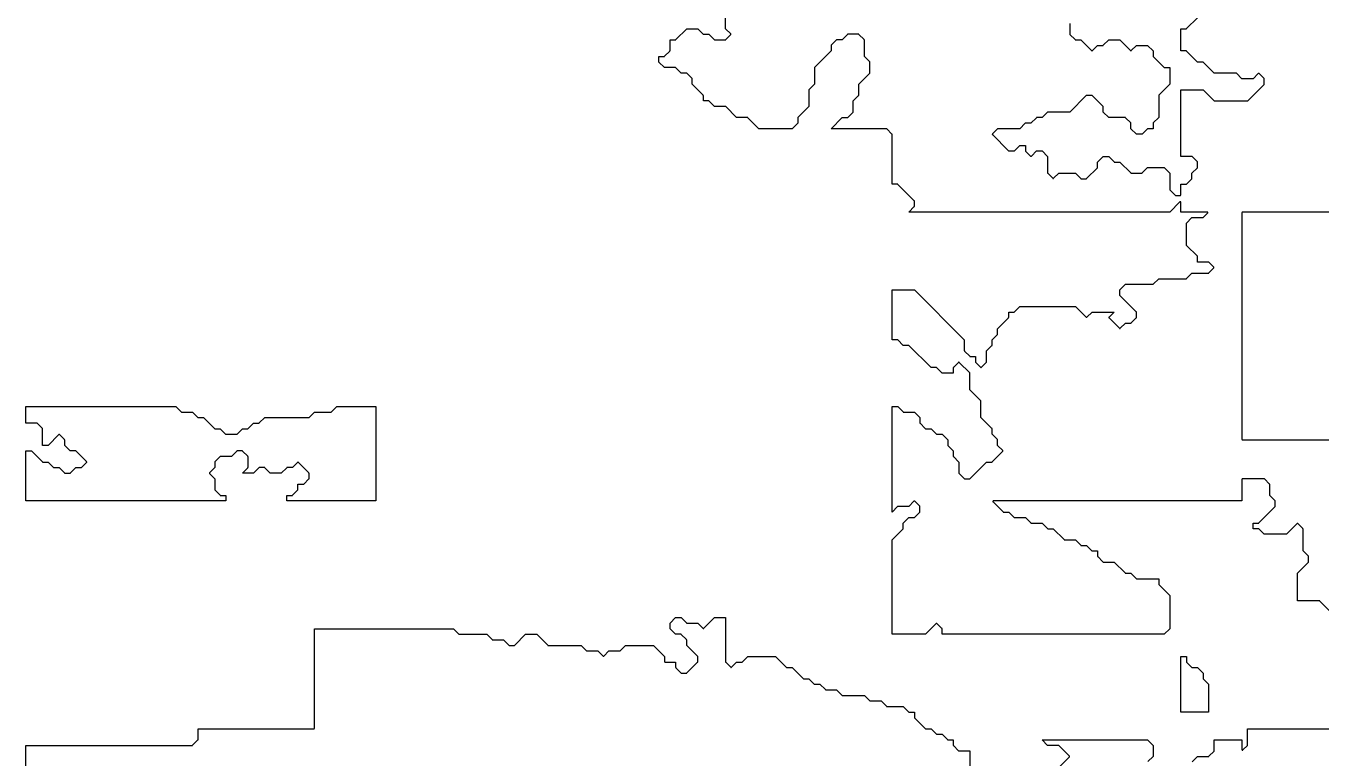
# Model space of a CAD drawing. Header units: metres. Extents: x 0 to 799, y 1 to 1100.
# Drawn here: x 0 to 233.2, y 418.7 to 550.5 of the extents above; entities that cross this region are included whole.
import ezdxf

# ---------------------------------------------------------------- set-up
doc = ezdxf.new("R2010")
doc.units = ezdxf.units.M
doc.layers.add('forest', color=7, linetype='Continuous')

msp = doc.modelspace()

# ---------------------------------------------------------------- linework, layer by layer
at = {"layer": 'forest', "color": 191}
for points in [[(235, 445), (233.03, 446.97), (233.02, 446.98), (233.01, 446.98), (233.01, 446.99), (233, 446.99), (232.99, 447), (232.98, 447), (232.97, 447), (232.96, 447), (229, 447), (229, 447), (229, 447), (229, 452), (229, 452), (229, 452), (230.97, 453.97), (230.98, 453.98), (230.98, 453.99), (230.99, 453.99), (230.99, 454), (231, 454.01), (231, 454.02), (231, 454.03), (231, 454.04), (231, 454.96), (231, 454.97), (231, 454.98), (231, 454.99), (230.99, 455), (230.99, 455.01), (230.98, 455.01), (230.98, 455.02), (230.97, 455.03), (230, 456), (230, 456), (230, 456), (230, 459.96), (230, 459.97), (230, 459.98), (230, 459.99), (229.99, 460), (229.99, 460.01), (229.98, 460.01), (229.98, 460.02), (229.97, 460.03), (229.07, 460.93), (229.06, 460.94), (229.06, 460.94), (229.05, 460.95), (229.04, 460.95), (229.03, 460.95), (229.02, 460.96), (229.01, 460.96), (229, 460.96), (228.99, 460.96), (228.98, 460.96), (228.97, 460.95), (228.96, 460.95), (228.95, 460.95), (228.94, 460.94), (228.94, 460.94), (228.93, 460.93), (227, 459), (227, 459), (227, 459), (223, 459), (223, 459), (223, 459), (222.03, 459.97), (222.02, 459.98), (222.01, 459.98), (222.01, 459.99), (222, 459.99), (221.99, 460), (221.98, 460), (221.97, 460), (221.96, 460), (221, 460), (221, 460), (221, 460), (221, 461), (221, 461), (221, 461), (221.96, 461), (221.97, 461), (221.98, 461), (221.99, 461), (222, 461.01), (222.01, 461.01), (222.01, 461.02), (222.02, 461.02), (222.03, 461.03), (224.97, 463.97), (224.98, 463.98), (224.98, 463.99), (224.99, 463.99), (224.99, 464), (225, 464.01), (225, 464.02), (225, 464.03), (225, 464.04), (225, 464.96), (225, 464.97), (225, 464.98), (225, 464.99), (224.99, 465), (224.99, 465.01), (224.98, 465.01), (224.98, 465.02), (224.97, 465.03), (224, 466), (224, 466), (224, 466), (224, 467.96), (224, 467.97), (224, 467.98), (224, 467.99), (223.99, 468), (223.99, 468.01), (223.98, 468.01), (223.98, 468.02), (223.97, 468.03), (223.03, 468.97), (223.02, 468.98), (223.01, 468.98), (223.01, 468.99), (223, 468.99), (222.99, 469), (222.98, 469), (222.97, 469), (222.96, 469), (219.1, 469), (219.09, 469), (219.08, 469), (219.07, 469), (219.06, 468.99), (219.05, 468.99), (219.04, 468.98), (219.04, 468.98), (219.03, 468.97), (219.02, 468.96), (219.02, 468.96), (219.01, 468.95), (219.01, 468.94), (219, 468.93), (219, 468.92), (219, 468.91), (219, 468.9), (219, 465), (219, 465), (219, 465), (174.24, 465), (174.23, 465), (174.22, 465), (174.21, 465), (174.2, 464.99), (174.19, 464.99), (174.19, 464.98), (174.18, 464.98), (174.17, 464.97), (174.16, 464.96), (174.16, 464.96), (174.15, 464.95), (174.15, 464.94), (174.15, 464.93), (174.14, 464.92), (174.14, 464.91), (174.14, 464.9), (174.14, 464.89), (174.14, 464.88), (174.15, 464.87), (174.15, 464.86), (174.15, 464.85), (174.16, 464.84), (174.16, 464.84), (174.17, 464.83), (175.97, 463.03), (175.98, 463.02), (175.99, 463.02), (175.99, 463.01), (176, 463.01), (176.01, 463), (176.02, 463), (176.03, 463), (176.04, 463), (177, 463), (177, 463), (177, 463), (177.97, 462.03), (177.98, 462.02), (177.99, 462.02), (177.99, 462.01), (178, 462.01), (178.01, 462), (178.02, 462), (178.03, 462), (178.04, 462), (180, 462), (180, 462), (180, 462), (180.97, 461.03), (180.98, 461.02), (180.99, 461.02), (180.99, 461.01), (181, 461.01), (181.01, 461), (181.02, 461), (181.03, 461), (181.04, 461), (183, 461), (183, 461), (183, 461), (183.97, 460.03), (183.98, 460.02), (183.99, 460.02), (183.99, 460.01), (184, 460.01), (184.01, 460), (184.02, 460), (184.03, 460), (184.04, 460), (185, 460), (185, 460), (185, 460), (186.97, 458.03), (186.98, 458.02), (186.99, 458.02), (186.99, 458.01), (187, 458.01), (187.01, 458), (187.02, 458), (187.03, 458), (187.04, 458), (189, 458), (189, 458), (189, 458), (189.97, 457.03), (189.98, 457.02), (189.99, 457.02), (189.99, 457.01), (190, 457.01), (190.01, 457), (190.02, 457), (190.03, 457), (190.04, 457), (191, 457), (191, 457), (191, 457), (191.97, 456.03), (191.98, 456.02), (191.99, 456.02), (191.99, 456.01), (192, 456.01), (192.01, 456), (192.02, 456), (192.03, 456), (192.04, 456), (193, 456), (193, 456), (193, 456), (193, 455.04), (193, 455.03), (193, 455.02), (193, 455.01), (193.01, 455), (193.01, 454.99), (193.02, 454.99), (193.02, 454.98), (193.03, 454.97), (193.97, 454.03), (193.98, 454.02), (193.99, 454.02), (193.99, 454.01), (194, 454.01), (194.01, 454), (194.02, 454), (194.03, 454), (194.04, 454), (196, 454), (196, 454), (196, 454), (197.97, 452.03), (197.98, 452.02), (197.99, 452.02), (197.99, 452.01), (198, 452.01), (198.01, 452), (198.02, 452), (198.03, 452), (198.04, 452), (199, 452), (199, 452), (199, 452), (199.97, 451.03), (199.98, 451.02), (199.99, 451.02), (199.99, 451.01), (200, 451.01), (200.01, 451), (200.02, 451), (200.03, 451), (200.04, 451), (204, 451), (204, 451), (204, 451), (204, 450.04), (204, 450.03), (204, 450.02), (204, 450.01), (204.01, 450), (204.01, 449.99), (204.02, 449.99), (204.02, 449.98), (204.03, 449.97), (206, 448), (206, 448), (206, 448), (206, 442), (206, 442), (206, 442), (205, 441), (205, 441), (205, 441), (165, 441), (165, 441), (165, 441), (165, 441.96), (165, 441.97), (165, 441.98), (165, 441.99), (164.99, 442), (164.99, 442.01), (164.98, 442.01), (164.98, 442.02), (164.97, 442.03), (164.07, 442.93), (164.06, 442.94), (164.06, 442.94), (164.05, 442.95), (164.04, 442.95), (164.03, 442.95), (164.02, 442.96), (164.01, 442.96), (164, 442.96), (163.99, 442.96), (163.98, 442.96), (163.97, 442.95), (163.96, 442.95), (163.95, 442.95), (163.94, 442.94), (163.94, 442.94), (163.93, 442.93), (162, 441), (162, 441), (162, 441), (156, 441), (156, 441), (156, 441), (156, 458), (156, 458), (156, 458), (157.97, 459.97), (157.98, 459.98), (157.98, 459.99), (157.99, 459.99), (157.99, 460), (158, 460.01), (158, 460.02), (158, 460.03), (158, 460.04), (158, 461), (158, 461), (158, 461), (159, 462), (159, 462), (159, 462), (159.96, 462), (159.97, 462), (159.98, 462), (159.99, 462), (160, 462.01), (160.01, 462.01), (160.01, 462.02), (160.02, 462.02), (160.03, 462.03), (160.97, 462.97), (160.98, 462.98), (160.98, 462.99), (160.99, 462.99), (160.99, 463), (161, 463.01), (161, 463.02), (161, 463.03), (161, 463.04), (161, 463.96), (161, 463.97), (161, 463.98), (161, 463.99), (160.99, 464), (160.99, 464.01), (160.98, 464.01), (160.98, 464.02), (160.97, 464.03), (160.07, 464.93), (160.06, 464.94), (160.06, 464.94), (160.05, 464.95), (160.04, 464.95), (160.03, 464.95), (160.02, 464.96), (160.01, 464.96), (160, 464.96), (159.99, 464.96), (159.98, 464.96), (159.97, 464.95), (159.96, 464.95), (159.95, 464.95), (159.94, 464.94), (159.94, 464.94), (159.93, 464.93), (159, 464), (159, 464), (159, 464), (157.04, 464), (157.03, 464), (157.02, 464), (157.01, 464), (157, 463.99), (156.99, 463.99), (156.99, 463.98), (156.98, 463.98), (156.97, 463.97), (156, 463), (156, 463), (156, 463), (156, 482), (156, 482), (156, 482), (157, 482), (157, 482), (157, 482), (157.97, 481.03), (157.98, 481.02), (157.99, 481.02), (157.99, 481.01), (158, 481.01), (158.01, 481), (158.02, 481), (158.03, 481), (158.04, 481), (160, 481), (160, 481), (160, 481), (161, 480), (161, 480), (161, 480), (161, 479.04), (161, 479.03), (161, 479.02), (161, 479.01), (161.01, 479), (161.01, 478.99), (161.02, 478.99), (161.02, 478.98), (161.03, 478.97), (161.97, 478.03), (161.98, 478.02), (161.99, 478.02), (161.99, 478.01), (162, 478.01), (162.01, 478), (162.02, 478), (162.03, 478), (162.04, 478), (163, 478), (163, 478), (163, 478), (163.97, 477.03), (163.98, 477.02), (163.99, 477.02), (163.99, 477.01), (164, 477.01), (164.01, 477), (164.02, 477), (164.03, 477), (164.04, 477), (165, 477), (165, 477), (165, 477), (166, 476), (166, 476), (166, 476), (166, 475.04), (166, 475.03), (166, 475.02), (166, 475.01), (166.01, 475), (166.01, 474.99), (166.02, 474.99), (166.02, 474.98), (166.03, 474.97), (167, 474), (167, 474), (167, 474), (167, 473.04), (167, 473.03), (167, 473.02), (167, 473.01), (167.01, 473), (167.01, 472.99), (167.02, 472.99), (167.02, 472.98), (167.03, 472.97), (168, 472), (168, 472), (168, 472), (168, 470.04), (168, 470.03), (168, 470.02), (168, 470.01), (168.01, 470), (168.01, 469.99), (168.02, 469.99), (168.02, 469.98), (168.03, 469.97), (168.97, 469.03), (168.98, 469.02), (168.99, 469.02), (168.99, 469.01), (169, 469.01), (169.01, 469), (169.02, 469), (169.03, 469), (169.04, 469), (169.96, 469), (169.97, 469), (169.98, 469), (169.99, 469), (170, 469.01), (170.01, 469.01), (170.01, 469.02), (170.02, 469.02), (170.03, 469.03), (173, 472), (173, 472), (173, 472), (173.96, 472), (173.97, 472), (173.98, 472), (173.99, 472), (174, 472.01), (174.01, 472.01), (174.01, 472.02), (174.02, 472.02), (174.03, 472.03), (175.93, 473.93), (175.94, 473.94), (175.94, 473.94), (175.95, 473.95), (175.95, 473.96), (175.95, 473.97), (175.96, 473.98), (175.96, 473.99), (175.96, 474), (175.96, 474.01), (175.96, 474.02), (175.95, 474.03), (175.95, 474.04), (175.95, 474.05), (175.94, 474.06), (175.94, 474.06), (175.93, 474.07), (175, 475), (175, 475), (175, 475), (175, 475.96), (175, 475.97), (175, 475.98), (175, 475.99), (174.99, 476), (174.99, 476.01), (174.98, 476.01), (174.98, 476.02), (174.97, 476.03), (174, 477), (174, 477), (174, 477), (174, 477.96), (174, 477.97), (174, 477.98), (174, 477.99), (173.99, 478), (173.99, 478.01), (173.98, 478.01), (173.98, 478.02), (173.97, 478.03), (172, 480), (172, 480), (172, 480), (172, 482.96), (172, 482.97), (172, 482.98), (172, 482.99), (171.99, 483), (171.99, 483.01), (171.98, 483.01), (171.98, 483.02), (171.97, 483.03), (170, 485), (170, 485), (170, 485), (170, 487.96), (170, 487.97), (170, 487.98), (170, 487.99), (169.99, 488), (169.99, 488.01), (169.98, 488.01), (169.98, 488.02), (169.97, 488.03), (168.07, 489.93), (168.06, 489.94), (168.06, 489.94), (168.05, 489.95), (168.04, 489.95), (168.03, 489.95), (168.02, 489.96), (168.01, 489.96), (168, 489.96), (167.99, 489.96), (167.98, 489.96), (167.97, 489.95), (167.96, 489.95), (167.95, 489.95), (167.94, 489.94), (167.94, 489.94), (167.93, 489.93), (167.03, 489.03), (167.02, 489.02), (167.02, 489.01), (167.01, 489.01), (167.01, 489), (167, 488.99), (167, 488.98), (167, 488.97), (167, 488.96), (167, 488), (167, 488), (167, 488), (165, 488), (165, 488), (165, 488), (164.03, 488.97), (164.02, 488.98), (164.01, 488.98), (164.01, 488.99), (164, 488.99), (163.99, 489), (163.98, 489), (163.97, 489), (163.96, 489), (163, 489), (163, 489), (163, 489), (159.03, 492.97), (159.02, 492.98), (159.01, 492.98), (159.01, 492.99), (159, 492.99), (158.99, 493), (158.98, 493), (158.97, 493), (158.96, 493), (158, 493), (158, 493), (158, 493), (157.03, 493.97), (157.02, 493.98), (157.01, 493.98), (157.01, 493.99), (157, 493.99), (156.99, 494), (156.98, 494), (156.97, 494), (156.96, 494), (156, 494), (156, 494), (156, 494), (156, 503), (156, 503), (156, 503), (160, 503), (160, 503), (160, 503), (169, 494), (169, 494), (169, 494), (169, 492.04), (169, 492.03), (169, 492.02), (169, 492.01), (169.01, 492), (169.01, 491.99), (169.02, 491.99), (169.02, 491.98), (169.03, 491.97), (169.97, 491.03), (169.98, 491.02), (169.99, 491.02), (169.99, 491.01), (170, 491.01), (170.01, 491), (170.02, 491), (170.03, 491), (170.04, 491), (171, 491), (171, 491), (171, 491), (171, 490.04), (171, 490.03), (171, 490.02), (171, 490.01), (171.01, 490), (171.01, 489.99), (171.02, 489.99), (171.02, 489.98), (171.03, 489.97), (171.93, 489.07), (171.94, 489.06), (171.94, 489.06), (171.95, 489.05), (171.96, 489.05), (171.97, 489.05), (171.98, 489.04), (171.99, 489.04), (172, 489.04), (172.01, 489.04), (172.02, 489.04), (172.03, 489.05), (172.04, 489.05), (172.05, 489.05), (172.06, 489.06), (172.06, 489.06), (172.07, 489.07), (172.97, 489.97), (172.98, 489.98), (172.98, 489.99), (172.99, 489.99), (172.99, 490), (173, 490.01), (173, 490.02), (173, 490.03), (173, 490.04), (173, 492), (173, 492), (173, 492), (173.97, 492.97), (173.98, 492.98), (173.98, 492.99), (173.99, 492.99), (173.99, 493), (174, 493.01), (174, 493.02), (174, 493.03), (174, 493.04), (174, 494), (174, 494), (174, 494), (174.97, 494.97), (174.98, 494.98), (174.98, 494.99), (174.99, 494.99), (174.99, 495), (175, 495.01), (175, 495.02), (175, 495.03), (175, 495.04), (175, 496), (175, 496), (175, 496), (176.97, 497.97), (176.98, 497.98), (176.98, 497.99), (176.99, 497.99), (176.99, 498), (177, 498.01), (177, 498.02), (177, 498.03), (177, 498.04), (177, 499), (177, 499), (177, 499), (177.96, 499), (177.97, 499), (177.98, 499), (177.99, 499), (178, 499.01), (178.01, 499.01), (178.01, 499.02), (178.02, 499.02), (178.03, 499.03), (179, 500), (179, 500), (179, 500), (189, 500), (189, 500), (189, 500), (190.93, 498.07), (190.94, 498.06), (190.94, 498.06), (190.95, 498.05), (190.96, 498.05), (190.97, 498.05), (190.98, 498.04), (190.99, 498.04), (191, 498.04), (191.01, 498.04), (191.02, 498.04), (191.03, 498.05), (191.04, 498.05), (191.05, 498.05), (191.06, 498.06), (191.06, 498.06), (191.07, 498.07), (192, 499), (192, 499), (192, 499), (196, 499), (196, 499), (196, 499), (195.07, 498.07), (195.06, 498.06), (195.06, 498.06), (195.05, 498.05), (195.05, 498.04), (195.05, 498.03), (195.04, 498.02), (195.04, 498.01), (195.04, 498), (195.04, 497.99), (195.04, 497.98), (195.05, 497.97), (195.05, 497.96), (195.05, 497.95), (195.06, 497.94), (195.06, 497.94), (195.07, 497.93), (196.93, 496.07), (196.94, 496.06), (196.94, 496.06), (196.95, 496.05), (196.96, 496.05), (196.97, 496.05), (196.98, 496.04), (196.99, 496.04), (197, 496.04), (197.01, 496.04), (197.02, 496.04), (197.03, 496.05), (197.04, 496.05), (197.05, 496.05), (197.06, 496.06), (197.06, 496.06), (197.07, 496.07), (198, 497), (198, 497), (198, 497), (198.96, 497), (198.97, 497), (198.98, 497), (198.99, 497), (199, 497.01), (199.01, 497.01), (199.01, 497.02), (199.02, 497.02), (199.03, 497.03), (199.97, 497.97), (199.98, 497.98), (199.98, 497.99), (199.99, 497.99), (199.99, 498), (200, 498.01), (200, 498.02), (200, 498.03), (200, 498.04), (200, 498.96), (200, 498.97), (200, 498.98), (200, 498.99), (199.99, 499), (199.99, 499.01), (199.98, 499.01), (199.98, 499.02), (199.97, 499.03), (197, 502), (197, 502), (197, 502), (197, 503), (197, 503), (197, 503), (198, 504), (198, 504), (198, 504), (202.96, 504), (202.97, 504), (202.98, 504), (202.99, 504), (203, 504.01), (203.01, 504.01), (203.01, 504.02), (203.02, 504.02), (203.03, 504.03), (204, 505), (204, 505), (204, 505), (208.96, 505), (208.97, 505), (208.98, 505), (208.99, 505), (209, 505.01), (209.01, 505.01), (209.01, 505.02), (209.02, 505.02), (209.03, 505.03), (210, 506), (210, 506), (210, 506), (212.96, 506), (212.97, 506), (212.98, 506), (212.99, 506), (213, 506.01), (213.01, 506.01), (213.01, 506.02), (213.02, 506.02), (213.03, 506.03), (213.93, 506.93), (213.94, 506.94), (213.94, 506.94), (213.95, 506.95), (213.95, 506.96), (213.95, 506.97), (213.96, 506.98), (213.96, 506.99), (213.96, 507), (213.96, 507.01), (213.96, 507.02), (213.95, 507.03), (213.95, 507.04), (213.95, 507.05), (213.94, 507.06), (213.94, 507.06), (213.93, 507.07), (213.03, 507.97), (213.02, 507.98), (213.01, 507.98), (213.01, 507.99), (213, 507.99), (212.99, 508), (212.98, 508), (212.97, 508), (212.96, 508), (211, 508), (211, 508), (211, 508), (211, 508.96), (211, 508.97), (211, 508.98), (211, 508.99), (210.99, 509), (210.99, 509.01), (210.98, 509.01), (210.98, 509.02), (210.97, 509.03), (209, 511), (209, 511), (209, 511), (209, 515), (209, 515), (209, 515), (210, 516), (210, 516), (210, 516), (211.96, 516), (211.97, 516), (211.98, 516), (211.99, 516), (212, 516.01), (212.01, 516.01), (212.01, 516.02), (212.02, 516.02), (212.03, 516.03), (212.83, 516.83), (212.84, 516.84), (212.84, 516.84), (212.85, 516.85), (212.85, 516.86), (212.85, 516.87), (212.86, 516.88), (212.86, 516.89), (212.86, 516.9), (212.86, 516.91), (212.86, 516.92), (212.85, 516.93), (212.85, 516.94), (212.85, 516.95), (212.84, 516.96), (212.84, 516.96), (212.83, 516.97), (212.82, 516.98), (212.81, 516.98), (212.81, 516.99), (212.8, 516.99), (212.79, 517), (212.78, 517), (212.77, 517), (212.76, 517), (208, 517), (208, 517), (208, 517), (208, 518.76), (208, 518.77), (208, 518.78), (208, 518.79), (207.99, 518.8), (207.99, 518.81), (207.98, 518.81), (207.98, 518.82), (207.97, 518.83), (207.96, 518.84), (207.96, 518.84), (207.95, 518.85), (207.94, 518.85), (207.93, 518.85), (207.92, 518.86), (207.91, 518.86), (207.9, 518.86), (207.89, 518.86), (207.88, 518.86), (207.87, 518.85), (207.86, 518.85), (207.85, 518.85), (207.84, 518.84), (207.84, 518.84), (207.83, 518.83), (206, 517), (206, 517), (206, 517), (159, 517), (159, 517), (159, 517), (159.97, 517.97), (159.98, 517.98), (159.98, 517.99), (159.99, 517.99), (159.99, 518), (160, 518.01), (160, 518.02), (160, 518.03), (160, 518.04), (160, 518.96), (160, 518.97), (160, 518.98), (160, 518.99), (159.99, 519), (159.99, 519.01), (159.98, 519.01), (159.98, 519.02), (159.97, 519.03), (157.03, 521.97), (157.02, 521.98), (157.01, 521.98), (157.01, 521.99), (157, 521.99), (156.99, 522), (156.98, 522), (156.97, 522), (156.96, 522), (156, 522), (156, 522), (156, 522), (156, 530.96), (156, 530.97), (156, 530.98), (156, 530.99), (155.99, 531), (155.99, 531.01), (155.98, 531.01), (155.98, 531.02), (155.97, 531.03), (155.03, 531.97), (155.02, 531.98), (155.01, 531.98), (155.01, 531.99), (155, 531.99), (154.99, 532), (154.98, 532), (154.97, 532), (154.96, 532), (145, 532), (145, 532), (145, 532), (147, 534), (147, 534), (147, 534), (147.96, 534), (147.97, 534), (147.98, 534), (147.99, 534), (148, 534.01), (148.01, 534.01), (148.01, 534.02), (148.02, 534.02), (148.03, 534.03), (148.97, 534.97), (148.98, 534.98), (148.98, 534.99), (148.99, 534.99), (148.99, 535), (149, 535.01), (149, 535.02), (149, 535.03), (149, 535.04), (149, 537), (149, 537), (149, 537), (149.97, 537.97), (149.98, 537.98), (149.98, 537.99), (149.99, 537.99), (149.99, 538), (150, 538.01), (150, 538.02), (150, 538.03), (150, 538.04), (150, 540), (150, 540), (150, 540), (151.97, 541.97), (151.98, 541.98), (151.98, 541.99), (151.99, 541.99), (151.99, 542), (152, 542.01), (152, 542.02), (152, 542.03), (152, 542.04), (152, 543.96), (152, 543.97), (152, 543.98), (152, 543.99), (151.99, 544), (151.99, 544.01), (151.98, 544.01), (151.98, 544.02), (151.97, 544.03), (151, 545), (151, 545), (151, 545), (151, 547.96), (151, 547.97), (151, 547.98), (151, 547.99), (150.99, 548), (150.99, 548.01), (150.98, 548.01), (150.98, 548.02), (150.97, 548.03), (150.03, 548.97), (150.02, 548.98), (150.01, 548.98), (150.01, 548.99), (150, 548.99), (149.99, 549), (149.98, 549), (149.97, 549), (149.96, 549), (148.04, 549), (148.03, 549), (148.02, 549), (148.01, 549), (148, 548.99), (147.99, 548.99), (147.99, 548.98), (147.98, 548.98), (147.97, 548.97), (147, 548), (147, 548), (147, 548), (146.04, 548), (146.03, 548), (146.02, 548), (146.01, 548), (146, 547.99), (145.99, 547.99), (145.99, 547.98), (145.98, 547.98), (145.97, 547.97), (145.03, 547.03), (145.02, 547.02), (145.02, 547.01), (145.01, 547.01), (145.01, 547), (145, 546.99), (145, 546.98), (145, 546.97), (145, 546.96), (145, 546), (145, 546), (145, 546), (142.03, 543.03), (142.02, 543.02), (142.02, 543.01), (142.01, 543.01), (142.01, 543), (142, 542.99), (142, 542.98), (142, 542.97), (142, 542.96), (142, 540), (142, 540), (142, 540), (141.03, 539.03), (141.02, 539.02), (141.02, 539.01), (141.01, 539.01), (141.01, 539), (141, 538.99), (141, 538.98), (141, 538.97), (141, 538.96), (141, 536), (141, 536), (141, 536), (139.03, 534.03), (139.02, 534.02), (139.02, 534.01), (139.01, 534.01), (139.01, 534), (139, 533.99), (139, 533.98), (139, 533.97), (139, 533.96), (139, 533), (139, 533), (139, 533), (138, 532), (138, 532), (138, 532), (132, 532), (132, 532), (132, 532), (130.03, 533.97), (130.02, 533.98), (130.01, 533.98), (130.01, 533.99), (130, 533.99), (129.99, 534), (129.98, 534), (129.97, 534), (129.96, 534), (128, 534), (128, 534), (128, 534), (126.03, 535.97), (126.02, 535.98), (126.01, 535.98), (126.01, 535.99), (126, 535.99), (125.99, 536), (125.98, 536), (125.97, 536), (125.96, 536), (124, 536), (124, 536), (124, 536), (123.03, 536.97), (123.02, 536.98), (123.01, 536.98), (123.01, 536.99), (123, 536.99), (122.99, 537), (122.98, 537), (122.97, 537), (122.96, 537), (122, 537), (122, 537), (122, 537), (122, 537.96), (122, 537.97), (122, 537.98), (122, 537.99), (121.99, 538), (121.99, 538.01), (121.98, 538.01), (121.98, 538.02), (121.97, 538.03), (120, 540), (120, 540), (120, 540), (120, 540.96), (120, 540.97), (120, 540.98), (120, 540.99), (119.99, 541), (119.99, 541.01), (119.98, 541.01), (119.98, 541.02), (119.97, 541.03), (119.03, 541.97), (119.02, 541.98), (119.01, 541.98), (119.01, 541.99), (119, 541.99), (118.99, 542), (118.98, 542), (118.97, 542), (118.96, 542), (118, 542), (118, 542), (118, 542), (117.03, 542.97), (117.02, 542.98), (117.01, 542.98), (117.01, 542.99), (117, 542.99), (116.99, 543), (116.98, 543), (116.97, 543), (116.96, 543), (115, 543), (115, 543), (115, 543), (114, 544), (114, 544), (114, 544), (114, 545), (114, 545), (114, 545), (114.96, 545), (114.97, 545), (114.98, 545), (114.99, 545), (115, 545.01), (115.01, 545.01), (115.01, 545.02), (115.02, 545.02), (115.03, 545.03), (115.97, 545.97), (115.98, 545.98), (115.98, 545.99), (115.99, 545.99), (115.99, 546), (116, 546.01), (116, 546.02), (116, 546.03), (116, 546.04), (116, 548), (116, 548), (116, 548), (116.96, 548), (116.97, 548), (116.98, 548), (116.99, 548), (117, 548.01), (117.01, 548.01), (117.01, 548.02), (117.02, 548.02), (117.03, 548.03), (119, 550), (119, 550), (119, 550), (121, 550), (121, 550), (121, 550), (121.97, 549.03), (121.98, 549.02), (121.99, 549.02), (121.99, 549.01), (122, 549.01), (122.01, 549), (122.02, 549), (122.03, 549), (122.04, 549), (123, 549), (123, 549), (123, 549), (123.97, 548.03), (123.98, 548.02), (123.99, 548.02), (123.99, 548.01), (124, 548.01), (124.01, 548), (124.02, 548), (124.03, 548), (124.04, 548), (125.96, 548), (125.97, 548), (125.98, 548), (125.99, 548), (126, 548.01), (126.01, 548.01), (126.01, 548.02), (126.02, 548.02), (126.03, 548.03), (126.93, 548.93), (126.94, 548.94), (126.94, 548.94), (126.95, 548.95), (126.95, 548.96), (126.95, 548.97), (126.96, 548.98), (126.96, 548.99), (126.96, 549), (126.96, 549.01), (126.96, 549.02), (126.95, 549.03), (126.95, 549.04), (126.95, 549.05), (126.94, 549.06), (126.94, 549.06), (126.93, 549.07), (126, 550), (126, 550), (126, 550), (126, 552.96)], [(188, 550.96), (188, 549.04), (188, 549.03), (188, 549.02), (188, 549.01), (188.01, 549), (188.01, 548.99), (188.02, 548.99), (188.02, 548.98), (188.03, 548.97), (188.97, 548.03), (188.98, 548.02), (188.99, 548.02), (188.99, 548.01), (189, 548.01), (189.01, 548), (189.02, 548), (189.03, 548), (189.04, 548), (190, 548), (190, 548), (190, 548), (191.93, 546.07), (191.94, 546.06), (191.94, 546.06), (191.95, 546.05), (191.96, 546.05), (191.97, 546.05), (191.98, 546.04), (191.99, 546.04), (192, 546.04), (192.01, 546.04), (192.02, 546.04), (192.03, 546.05), (192.04, 546.05), (192.05, 546.05), (192.06, 546.06), (192.06, 546.06), (192.07, 546.07), (193, 547), (193, 547), (193, 547), (193.96, 547), (193.97, 547), (193.98, 547), (193.99, 547), (194, 547.01), (194.01, 547.01), (194.01, 547.02), (194.02, 547.02), (194.03, 547.03), (195, 548), (195, 548), (195, 548), (197, 548), (197, 548), (197, 548), (198.93, 546.07), (198.94, 546.06), (198.94, 546.06), (198.95, 546.05), (198.96, 546.05), (198.97, 546.05), (198.98, 546.04), (198.99, 546.04), (199, 546.04), (199.01, 546.04), (199.02, 546.04), (199.03, 546.05), (199.04, 546.05), (199.05, 546.05), (199.06, 546.06), (199.06, 546.06), (199.07, 546.07), (200, 547), (200, 547), (200, 547), (202, 547), (202, 547), (202, 547), (203, 546), (203, 546), (203, 546), (203, 545.04), (203, 545.03), (203, 545.02), (203, 545.01), (203.01, 545), (203.01, 544.99), (203.02, 544.99), (203.02, 544.98), (203.03, 544.97), (204.97, 543.03), (204.98, 543.02), (204.99, 543.02), (204.99, 543.01), (205, 543.01), (205.01, 543), (205.02, 543), (205.03, 543), (205.04, 543), (206, 543), (206, 543), (206, 543), (206, 540), (206, 540), (206, 540), (204.03, 538.03), (204.02, 538.02), (204.02, 538.01), (204.01, 538.01), (204.01, 538), (204, 537.99), (204, 537.98), (204, 537.97), (204, 537.96), (204, 534), (204, 534), (204, 534), (203.03, 533.03), (203.02, 533.02), (203.02, 533.01), (203.01, 533.01), (203.01, 533), (203, 532.99), (203, 532.98), (203, 532.97), (203, 532.96), (203, 532), (203, 532), (203, 532), (202.04, 532), (202.03, 532), (202.02, 532), (202.01, 532), (202, 531.99), (201.99, 531.99), (201.99, 531.98), (201.98, 531.98), (201.97, 531.97), (201, 531), (201, 531), (201, 531), (200, 531), (200, 531), (200, 531), (199, 532), (199, 532), (199, 532), (199, 532.96), (199, 532.97), (199, 532.98), (199, 532.99), (198.99, 533), (198.99, 533.01), (198.98, 533.01), (198.98, 533.02), (198.97, 533.03), (198.03, 533.97), (198.02, 533.98), (198.01, 533.98), (198.01, 533.99), (198, 533.99), (197.99, 534), (197.98, 534), (197.97, 534), (197.96, 534), (195, 534), (195, 534), (195, 534), (194, 535), (194, 535), (194, 535), (194, 535.96), (194, 535.97), (194, 535.98), (194, 535.99), (193.99, 536), (193.99, 536.01), (193.98, 536.01), (193.98, 536.02), (193.97, 536.03), (192.03, 537.97), (192.02, 537.98), (192.01, 537.98), (192.01, 537.99), (192, 537.99), (191.99, 538), (191.98, 538), (191.97, 538), (191.96, 538), (191.04, 538), (191.03, 538), (191.02, 538), (191.01, 538), (191, 537.99), (190.99, 537.99), (190.99, 537.98), (190.98, 537.98), (190.97, 537.97), (188, 535), (188, 535), (188, 535), (184.04, 535), (184.03, 535), (184.02, 535), (184.01, 535), (184, 534.99), (183.99, 534.99), (183.99, 534.98), (183.98, 534.98), (183.97, 534.97), (183, 534), (183, 534), (183, 534), (182.04, 534), (182.03, 534), (182.02, 534), (182.01, 534), (182, 533.99), (181.99, 533.99), (181.99, 533.98), (181.98, 533.98), (181.97, 533.97), (181, 533), (181, 533), (181, 533), (180.04, 533), (180.03, 533), (180.02, 533), (180.01, 533), (180, 532.99), (179.99, 532.99), (179.99, 532.98), (179.98, 532.98), (179.97, 532.97), (179, 532), (179, 532), (179, 532), (175.04, 532), (175.03, 532), (175.02, 532), (175.01, 532), (175, 531.99), (174.99, 531.99), (174.99, 531.98), (174.98, 531.98), (174.97, 531.97), (174.07, 531.07), (174.06, 531.06), (174.06, 531.06), (174.05, 531.05), (174.05, 531.04), (174.05, 531.03), (174.04, 531.02), (174.04, 531.01), (174.04, 531), (174.04, 530.99), (174.04, 530.98), (174.05, 530.97), (174.05, 530.96), (174.05, 530.95), (174.06, 530.94), (174.06, 530.94), (174.07, 530.93), (176.97, 528.03), (176.98, 528.02), (176.99, 528.02), (176.99, 528.01), (177, 528.01), (177.01, 528), (177.02, 528), (177.03, 528), (177.04, 528), (177.96, 528), (177.97, 528), (177.98, 528), (177.99, 528), (178, 528.01), (178.01, 528.01), (178.01, 528.02), (178.02, 528.02), (178.03, 528.03), (179, 529), (179, 529), (179, 529), (180, 529), (180, 529), (180, 529), (180, 528.04), (180, 528.03), (180, 528.02), (180, 528.01), (180.01, 528), (180.01, 527.99), (180.02, 527.99), (180.02, 527.98), (180.03, 527.97), (180.93, 527.07), (180.94, 527.06), (180.94, 527.06), (180.95, 527.05), (180.96, 527.05), (180.97, 527.05), (180.98, 527.04), (180.99, 527.04), (181, 527.04), (181.01, 527.04), (181.02, 527.04), (181.03, 527.05), (181.04, 527.05), (181.05, 527.05), (181.06, 527.06), (181.06, 527.06), (181.07, 527.07), (182, 528), (182, 528), (182, 528), (183, 528), (183, 528), (183, 528), (184, 527), (184, 527), (184, 527), (184, 524.04), (184, 524.03), (184, 524.02), (184, 524.01), (184.01, 524), (184.01, 523.99), (184.02, 523.99), (184.02, 523.98), (184.03, 523.97), (184.93, 523.07), (184.94, 523.06), (184.94, 523.06), (184.95, 523.05), (184.96, 523.05), (184.97, 523.05), (184.98, 523.04), (184.99, 523.04), (185, 523.04), (185.01, 523.04), (185.02, 523.04), (185.03, 523.05), (185.04, 523.05), (185.05, 523.05), (185.06, 523.06), (185.06, 523.06), (185.07, 523.07), (186, 524), (186, 524), (186, 524), (189, 524), (189, 524), (189, 524), (189.97, 523.03), (189.98, 523.02), (189.99, 523.02), (189.99, 523.01), (190, 523.01), (190.01, 523), (190.02, 523), (190.03, 523), (190.04, 523), (190.96, 523), (190.97, 523), (190.98, 523), (190.99, 523), (191, 523.01), (191.01, 523.01), (191.01, 523.02), (191.02, 523.02), (191.03, 523.03), (192.97, 524.97), (192.98, 524.98), (192.98, 524.99), (192.99, 524.99), (192.99, 525), (193, 525.01), (193, 525.02), (193, 525.03), (193, 525.04), (193, 526), (193, 526), (193, 526), (194, 527), (194, 527), (194, 527), (195, 527), (195, 527), (195, 527), (195.97, 526.03), (195.98, 526.02), (195.99, 526.02), (195.99, 526.01), (196, 526.01), (196.01, 526), (196.02, 526), (196.03, 526), (196.04, 526), (197, 526), (197, 526), (197, 526), (198.97, 524.03), (198.98, 524.02), (198.99, 524.02), (198.99, 524.01), (199, 524.01), (199.01, 524), (199.02, 524), (199.03, 524), (199.04, 524), (200.96, 524), (200.97, 524), (200.98, 524), (200.99, 524), (201, 524.01), (201.01, 524.01), (201.01, 524.02), (201.02, 524.02), (201.03, 524.03), (202, 525), (202, 525), (202, 525), (205, 525), (205, 525), (205, 525), (206, 524), (206, 524), (206, 524), (206, 521.04), (206, 521.03), (206, 521.02), (206, 521.01), (206.01, 521), (206.01, 520.99), (206.02, 520.99), (206.02, 520.98), (206.03, 520.97), (206.97, 520.03), (206.98, 520.02), (206.99, 520.02), (206.99, 520.01), (207, 520.01), (207.01, 520), (207.02, 520), (207.03, 520), (207.04, 520), (207.9, 520), (207.91, 520), (207.92, 520), (207.93, 520), (207.94, 520.01), (207.95, 520.01), (207.96, 520.02), (207.96, 520.02), (207.97, 520.03), (207.98, 520.04), (207.98, 520.04), (207.99, 520.05), (207.99, 520.06), (208, 520.07), (208, 520.08), (208, 520.09), (208, 520.1), (208, 522), (208, 522), (208, 522), (208.96, 522), (208.97, 522), (208.98, 522), (208.99, 522), (209, 522.01), (209.01, 522.01), (209.01, 522.02), (209.02, 522.02), (209.03, 522.03), (209.97, 522.97), (209.98, 522.98), (209.98, 522.99), (209.99, 522.99), (209.99, 523), (210, 523.01), (210, 523.02), (210, 523.03), (210, 523.04), (210, 524), (210, 524), (210, 524), (210.97, 524.97), (210.98, 524.98), (210.98, 524.99), (210.99, 524.99), (210.99, 525), (211, 525.01), (211, 525.02), (211, 525.03), (211, 525.04), (211, 525.96), (211, 525.97), (211, 525.98), (211, 525.99), (210.99, 526), (210.99, 526.01), (210.98, 526.01), (210.98, 526.02), (210.97, 526.03), (210.03, 526.97), (210.02, 526.98), (210.01, 526.98), (210.01, 526.99), (210, 526.99), (209.99, 527), (209.98, 527), (209.97, 527), (209.96, 527), (208, 527), (208, 527), (208, 527), (208, 539), (208, 539), (208, 539), (212, 539), (212, 539), (212, 539), (213.97, 537.03), (213.98, 537.02), (213.99, 537.02), (213.99, 537.01), (214, 537.01), (214.01, 537), (214.02, 537), (214.03, 537), (214.04, 537), (219.96, 537), (219.97, 537), (219.98, 537), (219.99, 537), (220, 537.01), (220.01, 537.01), (220.01, 537.02), (220.02, 537.02), (220.03, 537.03), (222.97, 539.97), (222.98, 539.98), (222.98, 539.99), (222.99, 539.99), (222.99, 540), (223, 540.01), (223, 540.02), (223, 540.03), (223, 540.04), (223, 540.96), (223, 540.97), (223, 540.98), (223, 540.99), (222.99, 541), (222.99, 541.01), (222.98, 541.01), (222.98, 541.02), (222.97, 541.03), (222.07, 541.93), (222.06, 541.94), (222.06, 541.94), (222.05, 541.95), (222.04, 541.95), (222.03, 541.95), (222.02, 541.96), (222.01, 541.96), (222, 541.96), (221.99, 541.96), (221.98, 541.96), (221.97, 541.95), (221.96, 541.95), (221.95, 541.95), (221.94, 541.94), (221.94, 541.94), (221.93, 541.93), (221, 541), (221, 541), (221, 541), (219, 541), (219, 541), (219, 541), (218.03, 541.97), (218.02, 541.98), (218.01, 541.98), (218.01, 541.99), (218, 541.99), (217.99, 542), (217.98, 542), (217.97, 542), (217.96, 542), (214, 542), (214, 542), (214, 542), (212.03, 543.97), (212.02, 543.98), (212.01, 543.98), (212.01, 543.99), (212, 543.99), (211.99, 544), (211.98, 544), (211.97, 544), (211.96, 544), (211, 544), (211, 544), (211, 544), (209.03, 545.97), (209.02, 545.98), (209.01, 545.98), (209.01, 545.99), (209, 545.99), (208.99, 546), (208.98, 546), (208.97, 546), (208.96, 546), (208, 546), (208, 546), (208, 546), (208, 550), (208, 550), (208, 550), (208.96, 550), (208.97, 550), (208.98, 550), (208.99, 550), (209, 550.01), (209.01, 550.01), (209.01, 550.02), (209.02, 550.02), (209.03, 550.03), (210.97, 551.97)], [(292, 517), (219.1, 517), (219.09, 517), (219.08, 517), (219.07, 517), (219.06, 516.99), (219.05, 516.99), (219.04, 516.98), (219.04, 516.98), (219.03, 516.97), (219.02, 516.96), (219.02, 516.96), (219.01, 516.95), (219.01, 516.94), (219, 516.93), (219, 516.92), (219, 516.91), (219, 516.9), (219, 476.1), (219, 476.09), (219, 476.08), (219, 476.07), (219.01, 476.06), (219.01, 476.05), (219.02, 476.04), (219.02, 476.04), (219.03, 476.03), (219.04, 476.02), (219.04, 476.02), (219.05, 476.01), (219.06, 476.01), (219.07, 476), (219.08, 476), (219.09, 476), (219.1, 476), (261, 476)], [(0, 482), (0, 482), (27, 482), (27, 482), (27, 482), (27.97, 481.03), (27.98, 481.02), (27.99, 481.02), (27.99, 481.01), (28, 481.01), (28.01, 481), (28.02, 481), (28.03, 481), (28.04, 481), (30, 481), (30, 481), (30, 481), (30.97, 480.03), (30.98, 480.02), (30.99, 480.02), (30.99, 480.01), (31, 480.01), (31.01, 480), (31.02, 480), (31.03, 480), (31.04, 480), (32, 480), (32, 480), (32, 480), (33.97, 478.03), (33.98, 478.02), (33.99, 478.02), (33.99, 478.01), (34, 478.01), (34.01, 478), (34.02, 478), (34.03, 478), (34.04, 478), (35, 478), (35, 478), (35, 478), (35.97, 477.03), (35.98, 477.02), (35.99, 477.02), (35.99, 477.01), (36, 477.01), (36.01, 477), (36.02, 477), (36.03, 477), (36.04, 477), (37.96, 477), (37.97, 477), (37.98, 477), (37.99, 477), (38, 477.01), (38.01, 477.01), (38.01, 477.02), (38.02, 477.02), (38.03, 477.03), (39, 478), (39, 478), (39, 478), (39.96, 478), (39.97, 478), (39.98, 478), (39.99, 478), (40, 478.01), (40.01, 478.01), (40.01, 478.02), (40.02, 478.02), (40.03, 478.03), (41, 479), (41, 479), (41, 479), (41.96, 479), (41.97, 479), (41.98, 479), (41.99, 479), (42, 479.01), (42.01, 479.01), (42.01, 479.02), (42.02, 479.02), (42.03, 479.03), (43, 480), (43, 480), (43, 480), (50.96, 480), (50.97, 480), (50.98, 480), (50.99, 480), (51, 480.01), (51.01, 480.01), (51.01, 480.02), (51.02, 480.02), (51.03, 480.03), (52, 481), (52, 481), (52, 481), (54.96, 481), (54.97, 481), (54.98, 481), (54.99, 481), (55, 481.01), (55.01, 481.01), (55.01, 481.02), (55.02, 481.02), (55.03, 481.03), (56, 482), (56, 482), (56, 482), (63, 482), (63, 482), (63, 482), (63, 465), (63, 465), (63, 465), (47, 465), (47, 465), (47, 465), (47, 466), (47, 466), (47, 466), (47.96, 466), (47.97, 466), (47.98, 466), (47.99, 466), (48, 466.01), (48.01, 466.01), (48.01, 466.02), (48.02, 466.02), (48.03, 466.03), (48.97, 466.97), (48.98, 466.98), (48.98, 466.99), (48.99, 466.99), (48.99, 467), (49, 467.01), (49, 467.02), (49, 467.03), (49, 467.04), (49, 468), (49, 468), (49, 468), (49.96, 468), (49.97, 468), (49.98, 468), (49.99, 468), (50, 468.01), (50.01, 468.01), (50.01, 468.02), (50.02, 468.02), (50.03, 468.03), (50.97, 468.97), (50.98, 468.98), (50.98, 468.99), (50.99, 468.99), (50.99, 469), (51, 469.01), (51, 469.02), (51, 469.03), (51, 469.04), (51, 469.96), (51, 469.97), (51, 469.98), (51, 469.99), (50.99, 470), (50.99, 470.01), (50.98, 470.01), (50.98, 470.02), (50.97, 470.03), (49.07, 471.93), (49.06, 471.94), (49.06, 471.94), (49.05, 471.95), (49.04, 471.95), (49.03, 471.95), (49.02, 471.96), (49.01, 471.96), (49, 471.96), (48.99, 471.96), (48.98, 471.96), (48.97, 471.95), (48.96, 471.95), (48.95, 471.95), (48.94, 471.94), (48.94, 471.94), (48.93, 471.93), (48, 471), (48, 471), (48, 471), (47.04, 471), (47.03, 471), (47.02, 471), (47.01, 471), (47, 470.99), (46.99, 470.99), (46.99, 470.98), (46.98, 470.98), (46.97, 470.97), (46, 470), (46, 470), (46, 470), (44, 470), (44, 470), (44, 470), (43.03, 470.97), (43.02, 470.98), (43.01, 470.98), (43.01, 470.99), (43, 470.99), (42.99, 471), (42.98, 471), (42.97, 471), (42.96, 471), (42.04, 471), (42.03, 471), (42.02, 471), (42.01, 471), (42, 470.99), (41.99, 470.99), (41.99, 470.98), (41.98, 470.98), (41.97, 470.97), (41, 470), (41, 470), (41, 470), (39, 470), (39, 470), (39, 470), (39.97, 470.97), (39.98, 470.98), (39.98, 470.99), (39.99, 470.99), (39.99, 471), (40, 471.01), (40, 471.02), (40, 471.03), (40, 471.04), (40, 472.96), (40, 472.97), (40, 472.98), (40, 472.99), (39.99, 473), (39.99, 473.01), (39.98, 473.01), (39.98, 473.02), (39.97, 473.03), (39.03, 473.97), (39.02, 473.98), (39.01, 473.98), (39.01, 473.99), (39, 473.99), (38.99, 474), (38.98, 474), (38.97, 474), (38.96, 474), (38.04, 474), (38.03, 474), (38.02, 474), (38.01, 474), (38, 473.99), (37.99, 473.99), (37.99, 473.98), (37.98, 473.98), (37.97, 473.97), (37, 473), (37, 473), (37, 473), (35.04, 473), (35.03, 473), (35.02, 473), (35.01, 473), (35, 472.99), (34.99, 472.99), (34.99, 472.98), (34.98, 472.98), (34.97, 472.97), (34.03, 472.03), (34.02, 472.02), (34.02, 472.01), (34.01, 472.01), (34.01, 472), (34, 471.99), (34, 471.98), (34, 471.97), (34, 471.96), (34, 471), (34, 471), (34, 471), (33.07, 470.07), (33.06, 470.06), (33.06, 470.06), (33.05, 470.05), (33.05, 470.04), (33.05, 470.03), (33.04, 470.02), (33.04, 470.01), (33.04, 470), (33.04, 469.99), (33.04, 469.98), (33.05, 469.97), (33.05, 469.96), (33.05, 469.95), (33.06, 469.94), (33.06, 469.94), (33.07, 469.93), (34, 469), (34, 469), (34, 469), (34, 467.04), (34, 467.03), (34, 467.02), (34, 467.01), (34.01, 467), (34.01, 466.99), (34.02, 466.99), (34.02, 466.98), (34.03, 466.97), (34.97, 466.03), (34.98, 466.02), (34.99, 466.02), (34.99, 466.01), (35, 466.01), (35.01, 466), (35.02, 466), (35.03, 466), (35.04, 466), (36, 466), (36, 466), (36, 466), (36, 465), (36, 465), (36, 465), (0, 465), (0, 465), (0, 465), (0, 474), (0, 474), (0, 474), (1, 474), (1, 474), (1, 474), (2.97, 472.03), (2.98, 472.02), (2.99, 472.02), (2.99, 472.01), (3, 472.01), (3.01, 472), (3.02, 472), (3.03, 472), (3.04, 472), (4, 472), (4, 472), (4, 472), (4.97, 471.03), (4.98, 471.02), (4.99, 471.02), (4.99, 471.01), (5, 471.01), (5.01, 471), (5.02, 471), (5.03, 471), (5.04, 471), (6, 471), (6, 471), (6, 471), (6.97, 470.03), (6.98, 470.02), (6.99, 470.02), (6.99, 470.01), (7, 470.01), (7.01, 470), (7.02, 470), (7.03, 470), (7.04, 470), (7.96, 470), (7.97, 470), (7.98, 470), (7.99, 470), (8, 470.01), (8.01, 470.01), (8.01, 470.02), (8.02, 470.02), (8.03, 470.03), (9, 471), (9, 471), (9, 471), (9.96, 471), (9.97, 471), (9.98, 471), (9.99, 471), (10, 471.01), (10.01, 471.01), (10.01, 471.02), (10.02, 471.02), (10.03, 471.03), (10.93, 471.93), (10.94, 471.94), (10.94, 471.94), (10.95, 471.95), (10.95, 471.96), (10.95, 471.97), (10.96, 471.98), (10.96, 471.99), (10.96, 472), (10.96, 472.01), (10.96, 472.02), (10.95, 472.03), (10.95, 472.04), (10.95, 472.05), (10.94, 472.06), (10.94, 472.06), (10.93, 472.07), (9.03, 473.97), (9.02, 473.98), (9.01, 473.98), (9.01, 473.99), (9, 473.99), (8.99, 474), (8.98, 474), (8.97, 474), (8.96, 474), (8, 474), (8, 474), (8, 474), (7, 475), (7, 475), (7, 475), (7, 475.96), (7, 475.97), (7, 475.98), (7, 475.99), (6.99, 476), (6.99, 476.01), (6.98, 476.01), (6.98, 476.02), (6.97, 476.03), (6.07, 476.93), (6.06, 476.94), (6.06, 476.94), (6.05, 476.95), (6.04, 476.95), (6.03, 476.95), (6.02, 476.96), (6.01, 476.96), (6, 476.96), (5.99, 476.96), (5.98, 476.96), (5.97, 476.95), (5.96, 476.95), (5.95, 476.95), (5.94, 476.94), (5.94, 476.94), (5.93, 476.93), (4, 475), (4, 475), (4, 475), (3, 475), (3, 475), (3, 475), (3, 477.96), (3, 477.97), (3, 477.98), (3, 477.99), (2.99, 478), (2.99, 478.01), (2.98, 478.01), (2.98, 478.02), (2.97, 478.03), (2.03, 478.97), (2.02, 478.98), (2.01, 478.98), (2.01, 478.99), (2, 478.99), (1.99, 479), (1.98, 479), (1.97, 479), (1.96, 479), (0, 479), (0, 479), (0, 479), (0, 482), (0, 482)], [(0, 373), (0, 421), (0, 421), (0, 421), (29.96, 421), (29.97, 421), (29.98, 421), (29.99, 421), (30, 421.01), (30.01, 421.01), (30.01, 421.02), (30.02, 421.02), (30.03, 421.03), (30.97, 421.97), (30.98, 421.98), (30.98, 421.99), (30.99, 421.99), (30.99, 422), (31, 422.01), (31, 422.02), (31, 422.03), (31, 422.04), (31, 424), (31, 424), (31, 424), (51.9, 424), (51.91, 424), (51.92, 424), (51.93, 424), (51.94, 424.01), (51.95, 424.01), (51.96, 424.02), (51.96, 424.02), (51.97, 424.03), (51.98, 424.04), (51.98, 424.04), (51.99, 424.05), (51.99, 424.06), (52, 424.07), (52, 424.08), (52, 424.09), (52, 424.1), (52, 442), (52, 442), (52, 442), (77, 442), (77, 442), (77, 442), (77.97, 441.03), (77.98, 441.02), (77.99, 441.02), (77.99, 441.01), (78, 441.01), (78.01, 441), (78.02, 441), (78.03, 441), (78.04, 441), (83, 441), (83, 441), (83, 441), (83.97, 440.03), (83.98, 440.02), (83.99, 440.02), (83.99, 440.01), (84, 440.01), (84.01, 440), (84.02, 440), (84.03, 440), (84.04, 440), (86, 440), (86, 440), (86, 440), (86.97, 439.03), (86.98, 439.02), (86.99, 439.02), (86.99, 439.01), (87, 439.01), (87.01, 439), (87.02, 439), (87.03, 439), (87.04, 439), (87.96, 439), (87.97, 439), (87.98, 439), (87.99, 439), (88, 439.01), (88.01, 439.01), (88.01, 439.02), (88.02, 439.02), (88.03, 439.03), (90, 441), (90, 441), (90, 441), (92, 441), (92, 441), (92, 441), (93.97, 439.03), (93.98, 439.02), (93.99, 439.02), (93.99, 439.01), (94, 439.01), (94.01, 439), (94.02, 439), (94.03, 439), (94.04, 439), (100, 439), (100, 439), (100, 439), (100.97, 438.03), (100.98, 438.02), (100.99, 438.02), (100.99, 438.01), (101, 438.01), (101.01, 438), (101.02, 438), (101.03, 438), (101.04, 438), (103, 438), (103, 438), (103, 438), (103.93, 437.07), (103.94, 437.06), (103.94, 437.06), (103.95, 437.05), (103.96, 437.05), (103.97, 437.05), (103.98, 437.04), (103.99, 437.04), (104, 437.04), (104.01, 437.04), (104.02, 437.04), (104.03, 437.05), (104.04, 437.05), (104.05, 437.05), (104.06, 437.06), (104.06, 437.06), (104.07, 437.07), (105, 438), (105, 438), (105, 438), (106.96, 438), (106.97, 438), (106.98, 438), (106.99, 438), (107, 438.01), (107.01, 438.01), (107.01, 438.02), (107.02, 438.02), (107.03, 438.03), (108, 439), (108, 439), (108, 439), (113, 439), (113, 439), (113, 439), (115, 437), (115, 437), (115, 437), (115, 436.1), (115, 436.09), (115, 436.08), (115, 436.07), (115.01, 436.06), (115.01, 436.05), (115.02, 436.04), (115.02, 436.04), (115.03, 436.03), (115.04, 436.02), (115.04, 436.02), (115.05, 436.01), (115.06, 436.01), (115.07, 436), (115.08, 436), (115.09, 436), (115.1, 436), (117, 436), (117, 436), (117, 436), (117, 435.04), (117, 435.03), (117, 435.02), (117, 435.01), (117.01, 435), (117.01, 434.99), (117.02, 434.99), (117.02, 434.98), (117.03, 434.97), (117.97, 434.03), (117.98, 434.02), (117.99, 434.02), (117.99, 434.01), (118, 434.01), (118.01, 434), (118.02, 434), (118.03, 434), (118.04, 434), (118.96, 434), (118.97, 434), (118.98, 434), (118.99, 434), (119, 434.01), (119.01, 434.01), (119.01, 434.02), (119.02, 434.02), (119.03, 434.03), (120.97, 435.97), (120.98, 435.98), (120.98, 435.99), (120.99, 435.99), (120.99, 436), (121, 436.01), (121, 436.02), (121, 436.03), (121, 436.04), (121, 436.96), (121, 436.97), (121, 436.98), (121, 436.99), (120.99, 437), (120.99, 437.01), (120.98, 437.01), (120.98, 437.02), (120.97, 437.03), (119, 439), (119, 439), (119, 439), (119, 439.96), (119, 439.97), (119, 439.98), (119, 439.99), (118.99, 440), (118.99, 440.01), (118.98, 440.01), (118.98, 440.02), (118.97, 440.03), (118.03, 440.97), (118.02, 440.98), (118.01, 440.98), (118.01, 440.99), (118, 440.99), (117.99, 441), (117.98, 441), (117.97, 441), (117.96, 441), (117, 441), (117, 441), (117, 441), (116, 442), (116, 442), (116, 442), (116, 443), (116, 443), (116, 443), (117, 444), (117, 444), (117, 444), (118, 444), (118, 444), (118, 444), (118.97, 443.03), (118.98, 443.02), (118.99, 443.02), (118.99, 443.01), (119, 443.01), (119.01, 443), (119.02, 443), (119.03, 443), (119.04, 443), (121, 443), (121, 443), (121, 443), (121.93, 442.07), (121.94, 442.06), (121.94, 442.06), (121.95, 442.05), (121.96, 442.05), (121.97, 442.05), (121.98, 442.04), (121.99, 442.04), (122, 442.04), (122.01, 442.04), (122.02, 442.04), (122.03, 442.05), (122.04, 442.05), (122.05, 442.05), (122.06, 442.06), (122.06, 442.06), (122.07, 442.07), (124, 444), (124, 444), (124, 444), (126, 444), (126, 444), (126, 444), (126, 436.04), (126, 436.03), (126, 436.02), (126, 436.01), (126.01, 436), (126.01, 435.99), (126.02, 435.99), (126.02, 435.98), (126.03, 435.97), (126.93, 435.07), (126.94, 435.06), (126.94, 435.06), (126.95, 435.05), (126.96, 435.05), (126.97, 435.05), (126.98, 435.04), (126.99, 435.04), (127, 435.04), (127.01, 435.04), (127.02, 435.04), (127.03, 435.05), (127.04, 435.05), (127.05, 435.05), (127.06, 435.06), (127.06, 435.06), (127.07, 435.07), (128, 436), (128, 436), (128, 436), (128.96, 436), (128.97, 436), (128.98, 436), (128.99, 436), (129, 436.01), (129.01, 436.01), (129.01, 436.02), (129.02, 436.02), (129.03, 436.03), (130, 437), (130, 437), (130, 437), (135, 437), (135, 437), (135, 437), (136.97, 435.03), (136.98, 435.02), (136.99, 435.02), (136.99, 435.01), (137, 435.01), (137.01, 435), (137.02, 435), (137.03, 435), (137.04, 435), (138, 435), (138, 435), (138, 435), (139.97, 433.03), (139.98, 433.02), (139.99, 433.02), (139.99, 433.01), (140, 433.01), (140.01, 433), (140.02, 433), (140.03, 433), (140.04, 433), (141, 433), (141, 433), (141, 433), (141.97, 432.03), (141.98, 432.02), (141.99, 432.02), (141.99, 432.01), (142, 432.01), (142.01, 432), (142.02, 432), (142.03, 432), (142.04, 432), (143, 432), (143, 432), (143, 432), (143.97, 431.03), (143.98, 431.02), (143.99, 431.02), (143.99, 431.01), (144, 431.01), (144.01, 431), (144.02, 431), (144.03, 431), (144.04, 431), (146, 431), (146, 431), (146, 431), (146.97, 430.03), (146.98, 430.02), (146.99, 430.02), (146.99, 430.01), (147, 430.01), (147.01, 430), (147.02, 430), (147.03, 430), (147.04, 430), (151, 430), (151, 430), (151, 430), (151.97, 429.03), (151.98, 429.02), (151.99, 429.02), (151.99, 429.01), (152, 429.01), (152.01, 429), (152.02, 429), (152.03, 429), (152.04, 429), (154, 429), (154, 429), (154, 429), (154.97, 428.03), (154.98, 428.02), (154.99, 428.02), (154.99, 428.01), (155, 428.01), (155.01, 428), (155.02, 428), (155.03, 428), (155.04, 428), (158, 428), (158, 428), (158, 428), (158.97, 427.03), (158.98, 427.02), (158.99, 427.02), (158.99, 427.01), (159, 427.01), (159.01, 427), (159.02, 427), (159.03, 427), (159.04, 427), (160, 427), (160, 427), (160, 427), (160, 426.04), (160, 426.03), (160, 426.02), (160, 426.01), (160.01, 426), (160.01, 425.99), (160.02, 425.99), (160.02, 425.98), (160.03, 425.97), (161.97, 424.03), (161.98, 424.02), (161.99, 424.02), (161.99, 424.01), (162, 424.01), (162.01, 424), (162.02, 424), (162.03, 424), (162.04, 424), (163, 424), (163, 424), (163, 424), (163.97, 423.03), (163.98, 423.02), (163.99, 423.02), (163.99, 423.01), (164, 423.01), (164.01, 423), (164.02, 423), (164.03, 423), (164.04, 423), (165, 423), (165, 423), (165, 423), (165.97, 422.03), (165.98, 422.02), (165.99, 422.02), (165.99, 422.01), (166, 422.01), (166.01, 422), (166.02, 422), (166.03, 422), (166.04, 422), (167, 422), (167, 422), (167, 422), (167, 421.04), (167, 421.03), (167, 421.02), (167, 421.01), (167.01, 421), (167.01, 420.99), (167.02, 420.99), (167.02, 420.98), (167.03, 420.97), (167.97, 420.03), (167.98, 420.02), (167.99, 420.02), (167.99, 420.01), (168, 420.01), (168.01, 420), (168.02, 420), (168.03, 420), (168.04, 420), (170, 420), (170, 420), (170, 420), (170, 416)], [(208, 437), (208, 437), (209, 437), (209, 437), (209, 437), (209, 436.04), (209, 436.03), (209, 436.02), (209, 436.01), (209.01, 436), (209.01, 435.99), (209.02, 435.99), (209.02, 435.98), (209.03, 435.97), (209.97, 435.03), (209.98, 435.02), (209.99, 435.02), (209.99, 435.01), (210, 435.01), (210.01, 435), (210.02, 435), (210.03, 435), (210.04, 435), (211, 435), (211, 435), (211, 435), (212, 434), (212, 434), (212, 434), (212, 433.04), (212, 433.03), (212, 433.02), (212, 433.01), (212.01, 433), (212.01, 432.99), (212.02, 432.99), (212.02, 432.98), (212.03, 432.97), (213, 432), (213, 432), (213, 432), (213, 427), (213, 427), (213, 427), (208, 427), (208, 427), (208, 427), (208, 437), (208, 437)], [(210.03, 418.03), (211, 419), (211, 419), (211, 419), (212.96, 419), (212.97, 419), (212.98, 419), (212.99, 419), (213, 419.01), (213.01, 419.01), (213.01, 419.02), (213.02, 419.02), (213.03, 419.03), (213.97, 419.97), (213.98, 419.98), (213.98, 419.99), (213.99, 419.99), (213.99, 420), (214, 420.01), (214, 420.02), (214, 420.03), (214, 420.04), (214, 422), (214, 422), (214, 422), (219, 422), (219, 422), (219, 422), (219, 420.24), (219, 420.23), (219, 420.22), (219, 420.21), (219.01, 420.2), (219.01, 420.19), (219.02, 420.19), (219.02, 420.18), (219.03, 420.17), (219.04, 420.16), (219.04, 420.16), (219.05, 420.15), (219.06, 420.15), (219.07, 420.15), (219.08, 420.14), (219.09, 420.14), (219.1, 420.14), (219.11, 420.14), (219.12, 420.14), (219.13, 420.15), (219.14, 420.15), (219.15, 420.15), (219.16, 420.16), (219.16, 420.16), (219.17, 420.17), (219.97, 420.97), (219.98, 420.98), (219.98, 420.99), (219.99, 420.99), (219.99, 421), (220, 421.01), (220, 421.02), (220, 421.03), (220, 421.04), (220, 424), (220, 424), (220, 424), (236.96, 424)], [(185.03, 416.03), (187.93, 418.93), (187.94, 418.94), (187.94, 418.94), (187.95, 418.95), (187.95, 418.96), (187.95, 418.97), (187.96, 418.98), (187.96, 418.99), (187.96, 419), (187.96, 419.01), (187.96, 419.02), (187.95, 419.03), (187.95, 419.04), (187.95, 419.05), (187.94, 419.06), (187.94, 419.06), (187.93, 419.07), (186.03, 420.97), (186.02, 420.98), (186.01, 420.98), (186.01, 420.99), (186, 420.99), (185.99, 421), (185.98, 421), (185.97, 421), (185.96, 421), (184, 421), (184, 421), (184, 421), (183, 422), (183, 422), (183, 422), (202, 422), (202, 422), (202, 422), (203, 421), (203, 421), (203, 421), (203, 419), (203, 419), (203, 419), (202.07, 418.07)]]:
    msp.add_lwpolyline(points, dxfattribs=at)

doc.saveas('drawing.dxf')
